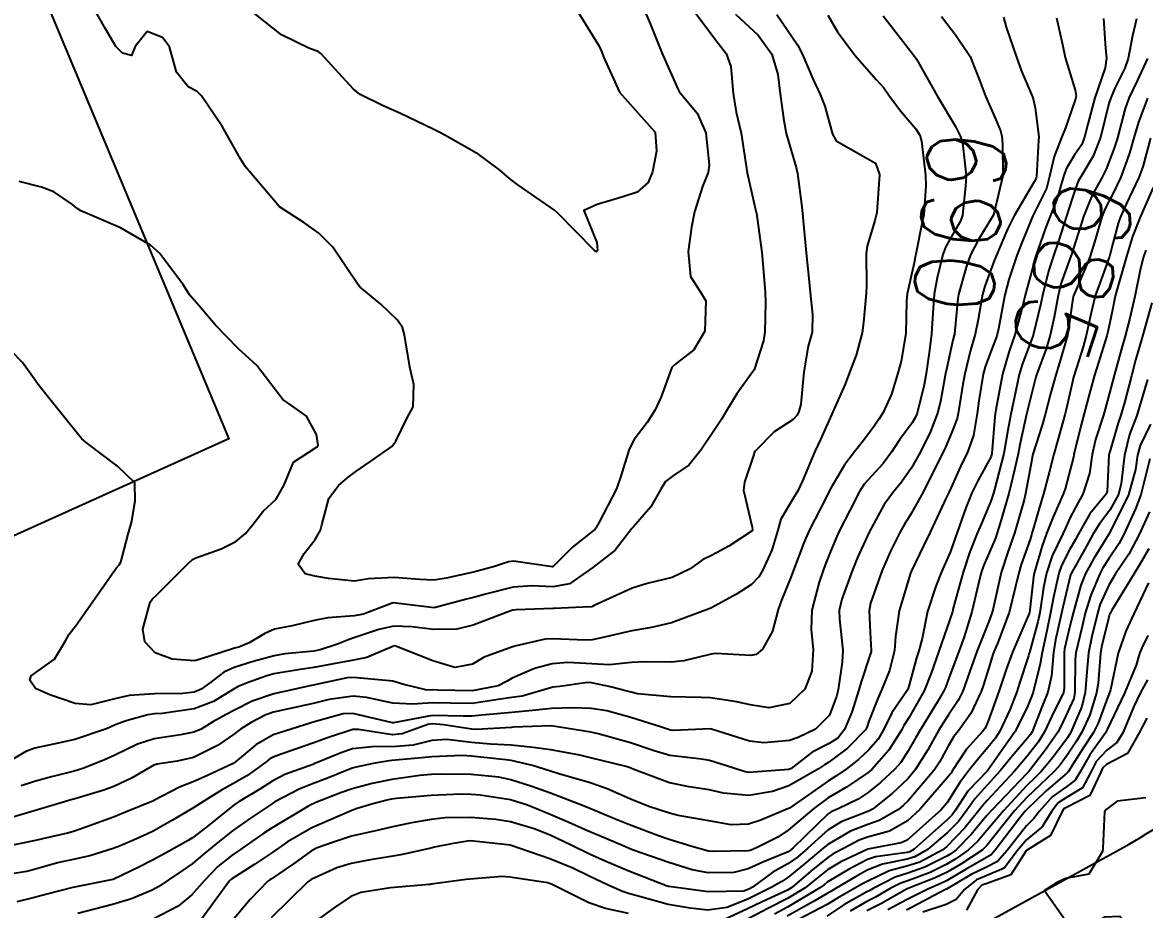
# Model space of a CAD drawing. Header units: metres. Extents: x 298520 to 308411, y 7433745 to 7450750.
# Drawn here: x 300471.4 to 300527.9, y 7446890.3 to 7446935 of the extents above; entities that cross this region are included whole.
import ezdxf
from ezdxf.enums import TextEntityAlignment as Align

# ---------------------------------------------------------------- set-up
doc = ezdxf.new("R2010")
doc.units = ezdxf.units.M
doc.header["$LTSCALE"] = 10
for name, color, linetype in [('Cotas', 45, 'Continuous'), ('Curvas de Nivel 1m', 11, 'Continuous'), ('Curvas de Nivel 5m', 15, 'Continuous'), ('Vias Primárias', 230, 'Continuous')]:
    doc.layers.add(name, color=color, linetype=linetype)
doc.styles.add('Style-STANDARD', font='STANDARD.shx')

msp = doc.modelspace()

# ---------------------------------------------------------------- linework, layer by layer
at = {"layer": 'Curvas de Nivel 1m', "flags": 128}
for points, elevation in [([(300507.326, 7446935.412), (300508.467, 7446934.342), (300509.162, 7446933.393), (300509.469, 7446932.364), (300509.577, 7446931.389), (300509.769, 7446930.037), (300509.888, 7446929.385), (300510.387, 7446927.674), (300510.46, 7446927.379), (300510.675, 7446925.684), (300510.705, 7446925.375), (300510.741, 7446924.991), (300510.898, 7446923.372), (300511.032, 7446922.081), (300511.101, 7446921.368), (300511.207, 7446920.271), (300511.187, 7446919.367), (300510.989, 7446918.662), (300510.777, 7446917.372), (300510.618, 7446915.746), (300510.527, 7446915.376), (300510.435, 7446915.182), (300510.237, 7446914.975), (300509.276, 7446914.341), (300508.337, 7446913.399), (300508.294, 7446913.327), (300508.219, 7446913.112), (300507.784, 7446911.819), (300507.739, 7446911.405), (300508.174, 7446909.545), (300508.196, 7446909.4), (300508.193, 7446909.379), (300508.172, 7446909.354), (300506.994, 7446908.578), (300506.154, 7446908.128), (300505.676, 7446907.901), (300505.055, 7446907.436), (300504.138, 7446907.005), (300502.89, 7446906.708), (300502.133, 7446906.471), (300500.22, 7446905.595), (300500.123, 7446905.536), (300500.094, 7446905.529), (300499.637, 7446905.505), (300498.2, 7446905.441), (300498.122, 7446905.441), (300496.284, 7446905.375), (300496.121, 7446905.355), (300495.833, 7446905.257), (300494.113, 7446904.608), (300493.29, 7446904.399), (300492.111, 7446904.378), (300491.027, 7446904.521), (300490.112, 7446904.554), (300489.36, 7446904.378), (300488.106, 7446903.956), (300487.869, 7446903.879), (300487.28, 7446903.648), (300486.402, 7446903.354), (300486.097, 7446903.294), (300484.625, 7446903.152), (300484.094, 7446903.063), (300483.027, 7446902.763), (300482.084, 7446902.463), (300481.564, 7446902.232), (300480.899, 7446901.722), (300480.421, 7446901.375), (300480.068, 7446901.232), (300479.488, 7446901.16), (300478.067, 7446901.14), (300476.783, 7446901.055), (300476.064, 7446900.892), (300474.851, 7446900.589), (300474.061, 7446900.65), (300472.792, 7446901.096), (300472.069, 7446901.404), (300471.789, 7446901.833), (300471.858, 7446902.051), (300472.079, 7446902.217), (300473.019, 7446902.891), (300473.586, 7446903.815), (300473.773, 7446904.147), (300474.111, 7446904.598), (300474.95, 7446905.798), (300476.14, 7446907.481), (300476.282, 7446907.638), (300476.37, 7446907.778), (300476.745, 7446909.193), (300476.901, 7446909.773), (300477.091, 7446910.864), (300477.069, 7446911.771), (300476.205, 7446912.617), (300474.627, 7446913.804), (300474.408, 7446913.991), (300474.227, 7446914.189), (300472.922, 7446915.823), (300472.251, 7446916.667), (300471.411, 7446917.839), (300470.28, 7446919.01)], 694), ([(300514.778, 7446935.326), (300515.883, 7446933.887), (300516.337, 7446933.302), (300516.388, 7446933.236), (300516.451, 7446933.14), (300517.495, 7446931.289), (300518.418, 7446929.749), (300518.658, 7446929.278), (300518.772, 7446928.912), (300518.949, 7446927.274), (300518.925, 7446926.727), (300518.767, 7446925.276), (300518.668, 7446924.967), (300518.35, 7446924.427), (300517.93, 7446923.693), (300517.78, 7446923.286), (300517.489, 7446922.121), (300517.342, 7446921.29), (300517.267, 7446920.327), (300517.205, 7446919.291), (300517.103, 7446918.47), (300516.942, 7446917.293), (300516.842, 7446916.71), (300516.483, 7446915.298), (300516.417, 7446915.121), (300516.235, 7446914.805), (300515.601, 7446913.938), (300515.187, 7446913.32), (300514.775, 7446912.756), (300514.201, 7446912.127), (300513.821, 7446911.709), (300513.582, 7446911.336), (300513.107, 7446910.418), (300512.558, 7446909.346), (300512.436, 7446909.08), (300512.159, 7446908.399), (300511.855, 7446907.646), (300511.746, 7446907.356), (300511.547, 7446906.769), (300511.169, 7446905.364), (300511.137, 7446904.388), (300511.238, 7446903.363), (300511.176, 7446902.275), (300510.828, 7446901.369), (300510.066, 7446900.653), (300509.017, 7446900.437), (300508.065, 7446900.579), (300507.395, 7446900.739), (300506.068, 7446900.939), (300505.598, 7446900.957), (300504.068, 7446900.992), (300502.396, 7446901.141), (300502.07, 7446901.217), (300501.87, 7446901.272), (300501.043, 7446901.485), (300500.076, 7446901.694), (300499.874, 7446901.704), (300498.477, 7446901.516), (300498.122, 7446901.47), (300498.072, 7446901.457), (300496.577, 7446901.025), (300496.067, 7446900.951), (300495.374, 7446900.858), (300494.064, 7446900.659), (300492.969, 7446900.676), (300492.064, 7446900.688), (300491.071, 7446900.613), (300490.063, 7446900.676), (300488.741, 7446900.958), (300488.067, 7446901.016), (300486.862, 7446900.855), (300486.063, 7446900.659), (300484.749, 7446900.369), (300484.058, 7446900.213), (300483.675, 7446900.075), (300482.939, 7446899.701), (300482.395, 7446899.361), (300482.047, 7446899.097), (300481.232, 7446898.527), (300480.035, 7446897.938), (300479.201, 7446897.742), (300478.19, 7446897.599), (300478.03, 7446897.544), (300476.906, 7446896.885), (300476.013, 7446896.47), (300475.51, 7446896.288), (300474.003, 7446895.837), (300473.981, 7446895.833), (300473.91, 7446895.811), (300472.447, 7446895.377), (300471.997, 7446895.24), (300470.92, 7446894.915)], 691), ([(300509.416, 7446935.391), (300510.46, 7446933.863), (300510.71, 7446933.376), (300511.225, 7446932.152), (300511.603, 7446931.362), (300511.835, 7446930.766), (300512.211, 7446929.353), (300512.408, 7446929.013), (300513.145, 7446928.599), (300514.391, 7446927.895), (300514.589, 7446927.327), (300514.449, 7446925.414), (300514.436, 7446925.329), (300514.426, 7446925.265), (300514.358, 7446925.011), (300513.96, 7446923.713), (300513.916, 7446923.334), (300513.937, 7446921.714), (300513.916, 7446921.334), (300513.774, 7446919.859), (300513.71, 7446919.336), (300513.406, 7446918.209), (300513.074, 7446917.342), (300512.854, 7446916.747), (300512.243, 7446915.35), (300511.62, 7446913.961), (300511.331, 7446913.363), (300510.71, 7446911.884), (300510.48, 7446911.376), (300510.188, 7446910.907), (300509.615, 7446909.949), (300509.467, 7446909.387), (300509.17, 7446908.377), (300508.709, 7446907.394), (300508.504, 7446907.032), (300508.135, 7446906.645), (300507.375, 7446906.163), (300506.123, 7446905.471), (300506.012, 7446905.422), (300504.116, 7446904.719), (300503.096, 7446904.478), (300502.111, 7446904.324), (300500.584, 7446903.969), (300500.106, 7446903.858), (300499.77, 7446903.839), (300498.107, 7446903.915), (300497.741, 7446903.889), (300496.22, 7446903.539), (300496.125, 7446903.517), (300496.102, 7446903.512), (300494.672, 7446902.983), (300494.089, 7446902.629), (300493.2, 7446902.465), (300492.091, 7446902.803), (300490.166, 7446903.555), (300490.102, 7446903.55), (300488.76, 7446902.966), (300488.091, 7446902.841), (300487.079, 7446902.659), (300486.085, 7446902.459), (300485.394, 7446902.359), (300484.08, 7446902.145), (300483.724, 7446902.048), (300482.78, 7446901.703), (300482.276, 7446901.503), (300482.07, 7446901.392), (300481.031, 7446900.753), (300480.059, 7446900.375), (300478.442, 7446900.14), (300478.057, 7446900.127), (300477.732, 7446900.087), (300476.643, 7446899.774), (300476.209, 7446899.621), (300476.051, 7446899.556), (300475.639, 7446899.376), (300474.043, 7446898.838), (300473.212, 7446898.648), (300472.039, 7446898.402), (300471.62, 7446898.252), (300470.923, 7446897.841)], 693), ([(300511.99, 7446935.357), (300512.47, 7446934.52), (300513.348, 7446933.341), (300514.441, 7446932.097), (300514.796, 7446931.685), (300515.063, 7446931.321), (300515.644, 7446930.531), (300516.416, 7446929.622), (300516.62, 7446929.298), (300516.7, 7446929.006), (300516.896, 7446927.295), (300516.922, 7446926.75), (300516.82, 7446925.295), (300516.742, 7446924.911), (300516.41, 7446923.299), (300516.399, 7446923.232), (300516.329, 7446922.87), (300515.985, 7446921.305), (300515.946, 7446920.943), (300515.909, 7446919.306), (300515.677, 7446917.903), (300515.51, 7446917.311), (300515.186, 7446916.25), (300514.764, 7446915.322), (300514.569, 7446914.996), (300514.231, 7446914.517), (300513.719, 7446913.836), (300513.331, 7446913.339), (300512.845, 7446912.705), (300512.196, 7446911.627), (300512.051, 7446911.352), (300511.911, 7446911.075), (300511.049, 7446909.367), (300510.778, 7446908.756), (300510.257, 7446907.378), (300510.14, 7446907.052), (300509.653, 7446905.859), (300509.476, 7446905.386), (300509.196, 7446904.305), (300508.697, 7446903.394), (300508.373, 7446903.123), (300508.098, 7446903.074), (300506.349, 7446903.167), (300506.099, 7446903.139), (300504.727, 7446902.807), (300504.092, 7446902.744), (300502.799, 7446902.757), (300502.092, 7446902.714), (300500.967, 7446902.609), (300500.09, 7446902.657), (300498.888, 7446902.715), (300498.09, 7446902.646), (300497.198, 7446902.417), (300496.079, 7446901.934), (300495.836, 7446901.784), (300495.377, 7446901.55), (300494.07, 7446901.284), (300492.33, 7446901.328), (300492.07, 7446901.334), (300491.807, 7446901.331), (300490.631, 7446901.612), (300490.075, 7446901.775), (300489.897, 7446901.801), (300488.078, 7446901.97), (300487.773, 7446901.947), (300486.436, 7446901.656), (300486.137, 7446901.595), (300486.072, 7446901.576), (300485.967, 7446901.557), (300484.067, 7446901.144), (300482.991, 7446900.774), (300482.059, 7446900.307), (300481.676, 7446900.094), (300480.995, 7446899.721), (300480.409, 7446899.366), (300480.048, 7446899.2), (300479.38, 7446899.074), (300478.044, 7446898.864), (300477.212, 7446898.598), (300476.035, 7446898.036), (300475.507, 7446897.788), (300474.459, 7446897.371), (300474.024, 7446897.235), (300472.881, 7446896.96), (300472.016, 7446896.721), (300471.345, 7446896.504)], 692), ([(300502.797, 7446935.467), (300503.054, 7446934.884), (300503.618, 7446933.458), (300504.435, 7446931.643), (300504.494, 7446931.51), (300504.542, 7446931.448), (300505.408, 7446930.421), (300505.839, 7446929.429), (300506.012, 7446927.802), (300505.947, 7446927.427), (300505.664, 7446926.719), (300505.267, 7446925.436), (300505.118, 7446924.672), (300504.955, 7446923.441), (300505.065, 7446922.183), (300505.554, 7446921.431), (300505.832, 7446920.951), (300505.795, 7446919.427), (300505.233, 7446918.481), (300504.267, 7446917.721), (300504.129, 7446917.588), (300504.069, 7446917.452), (300503.592, 7446916.114), (300503.282, 7446915.46), (300502.881, 7446914.819), (300502.228, 7446913.959), (300501.979, 7446913.474), (300501.563, 7446912.119), (300501.342, 7446911.483), (300500.469, 7446909.789), (300500.299, 7446909.498), (300500.245, 7446909.426), (300500.171, 7446909.367), (300499.127, 7446908.542), (300498.143, 7446907.553), (300498.121, 7446907.542), (300496.147, 7446907.827), (300495.889, 7446907.801), (300495.185, 7446907.554), (300494.14, 7446907.268), (300492.756, 7446906.965), (300492.136, 7446906.875), (300491.432, 7446906.896), (300490.137, 7446907.011), (300488.839, 7446906.93), (300488.135, 7446906.823), (300486.835, 7446906.954), (300486.137, 7446907.074), (300485.656, 7446907.185), (300485.308, 7446907.673), (300485.6, 7446908.219), (300486.162, 7446908.922), (300486.432, 7446909.395), (300486.492, 7446909.657), (300486.852, 7446910.987), (300487.33, 7446911.649), (300487.803, 7446912.04), (300488.204, 7446912.348), (300488.963, 7446912.878), (300490.022, 7446913.613), (300490.226, 7446913.885), (300490.787, 7446915.054), (300491.089, 7446915.602), (300491.126, 7446916.73), (300490.925, 7446917.603), (300490.656, 7446919.237), (300490.554, 7446919.607), (300490.297, 7446919.981), (300489.463, 7446920.781), (300488.421, 7446921.638), (300488.315, 7446921.767), (300487.041, 7446923.653), (300486.35, 7446924.367), (300485.592, 7446924.908), (300484.363, 7446925.69), (300482.651, 7446927.707), (300482.389, 7446928.106), (300481.497, 7446929.719), (300480.429, 7446931.295), (300480.205, 7446931.508), (300479.764, 7446931.74), (300479.18, 7446932.488), (300478.813, 7446933.755), (300478.46, 7446934.232), (300477.701, 7446934.531), (300477.082, 7446933.774), (300476.904, 7446933.328), (300476.458, 7446933.447), (300476.123, 7446933.783), (300475.588, 7446934.672), (300474.951, 7446935.795)], 696), ([(300499.407, 7446935.506), (300500.457, 7446933.791), (300500.601, 7446933.489), (300500.69, 7446933.248), (300501.492, 7446931.479), (300502.422, 7446930.409), (300503.292, 7446929.461), (300503.357, 7446928.502), (300503.158, 7446927.462), (300502.928, 7446926.914), (300502.372, 7446926.426), (300501.658, 7446926.189), (300500.366, 7446925.811), (300499.695, 7446925.5), (300500.339, 7446923.902), (300500.381, 7446923.499), (300500.332, 7446923.423), (300500.211, 7446923.501), (300498.361, 7446925.396), (300498.213, 7446925.522), (300496.375, 7446926.795), (300495.952, 7446927.12), (300495.446, 7446927.554), (300494.394, 7446928.324), (300492.688, 7446929.308), (300492.411, 7446929.449), (300492.134, 7446929.593), (300490.421, 7446930.415), (300489.587, 7446930.785), (300488.43, 7446931.352), (300488.077, 7446931.644), (300486.451, 7446933.43), (300486.311, 7446933.522), (300485.867, 7446933.669), (300484.463, 7446934.357), (300482.765, 7446935.706)], 697), ([(300520.831, 7446935.255), (300520.973, 7446934.755), (300521.486, 7446933.245), (300521.734, 7446932.529), (300522.288, 7446931.232), (300522.33, 7446931.129), (300522.427, 7446930.68), (300522.605, 7446929.228), (300522.597, 7446929.041), (300522.501, 7446927.229), (300522.479, 7446927.132), (300522.38, 7446926.945), (300521.374, 7446925.245), (300521.034, 7446924.568), (300520.478, 7446923.258), (300520.329, 7446922.888), (300519.892, 7446921.69), (300519.771, 7446921.265), (300519.554, 7446920.013), (300519.4, 7446919.269), (300519.157, 7446918.394), (300518.882, 7446917.274), (300518.788, 7446916.744), (300518.552, 7446915.277), (300518.491, 7446915.025), (300518.229, 7446914.339), (300517.918, 7446913.583), (300517.777, 7446913.287), (300517.348, 7446912.437), (300516.782, 7446911.301), (300516.182, 7446910.226), (300515.825, 7446909.665), (300515.623, 7446909.315), (300515.143, 7446908.336), (300514.7, 7446907.324), (300514.127, 7446905.707), (300514.061, 7446905.331), (300514.112, 7446904.225), (300514.174, 7446903.329), (300514.169, 7446903.262), (300514.099, 7446903.071), (300513.668, 7446901.745), (300513.551, 7446901.335), (300513.189, 7446900.211), (300512.821, 7446899.342), (300512.48, 7446898.912), (300512.042, 7446898.633), (300511.201, 7446898.197), (300510.134, 7446897.378), (300510.022, 7446897.331), (300508.225, 7446897.194), (300508.021, 7446897.177), (300507.82, 7446897.203), (300507.205, 7446897.412), (300506.028, 7446897.782), (300505.615, 7446897.848), (300504.032, 7446898.033), (300503.234, 7446898.259), (300502.041, 7446898.669), (300500.416, 7446899.126), (300500.048, 7446899.201), (300498.053, 7446899.52), (300496.134, 7446899.457), (300496.052, 7446899.45), (300494.276, 7446899.34), (300494.05, 7446899.352), (300492.617, 7446899.584), (300492.053, 7446899.63), (300491.832, 7446899.593), (300490.543, 7446899.115), (300490.045, 7446899.08), (300488.339, 7446899.346), (300488.05, 7446899.34), (300486.771, 7446898.927), (300486.043, 7446898.66), (300484.446, 7446898.093), (300484.035, 7446897.945), (300483.87, 7446897.856), (300483.664, 7446897.694), (300482.717, 7446897.008), (300482.016, 7446896.597), (300481.439, 7446896.288), (300480.557, 7446895.732), (300479.999, 7446895.368), (300478.972, 7446894.771), (300477.988, 7446894.218), (300477.683, 7446894.065), (300477, 7446893.77), (300476.293, 7446893.462), (300475.976, 7446893.335), (300474.802, 7446892.966), (300473.968, 7446892.789), (300473.172, 7446892.611), (300471.959, 7446892.259), (300471.613, 7446892.178), (300469.954, 7446891.92)], 689), ([(300523.496, 7446935.22), (300523.798, 7446933.882), (300523.943, 7446933.215), (300524.437, 7446931.57), (300524.491, 7446931.267), (300524.484, 7446931.209), (300524.431, 7446931.044), (300523.95, 7446929.682), (300523.772, 7446929.216), (300523.38, 7446928.238), (300523.154, 7446927.222), (300522.991, 7446926.61), (300522.364, 7446925.335), (300522.313, 7446925.231), (300521.734, 7446923.847), (300521.499, 7446923.243), (300521.104, 7446922.032), (300520.904, 7446921.251), (300520.585, 7446919.545), (300520.513, 7446919.257), (300520.459, 7446919.089), (300520.283, 7446918.624), (300519.907, 7446917.625), (300519.813, 7446917.264), (300519.598, 7446915.918), (300519.511, 7446915.267), (300519.329, 7446914.167), (300518.999, 7446913.272), (300518.739, 7446912.744), (300518.196, 7446911.54), (300518.072, 7446911.282), (300517.967, 7446911.06), (300517.139, 7446909.296), (300516.825, 7446908.639), (300516.179, 7446907.309), (300516.142, 7446907.224), (300515.569, 7446905.316), (300515.399, 7446904.028), (300515.335, 7446903.318), (300515.09, 7446902.318), (300514.688, 7446901.324), (300514.494, 7446900.9), (300514.057, 7446899.761), (300513.947, 7446899.438), (300513.883, 7446899.332), (300512.981, 7446898.398), (300512.028, 7446897.696), (300511.813, 7446897.566), (300511.508, 7446897.358), (300510.014, 7446896.505), (300509.189, 7446896.21), (300508.009, 7446896.016), (300506.727, 7446896.136), (300506.012, 7446896.302), (300505.004, 7446896.45), (300504.015, 7446896.655), (300502.125, 7446897.366), (300502.022, 7446897.41), (300501.978, 7446897.426), (300501.82, 7446897.473), (300500.029, 7446897.921), (300499.489, 7446898.048), (300498.035, 7446898.308), (300497.137, 7446898.428), (300496.038, 7446898.551), (300494.989, 7446898.606), (300494.04, 7446898.685), (300492.789, 7446898.836), (300492.041, 7446898.786), (300491.093, 7446898.549), (300490.036, 7446898.463), (300489.174, 7446898.49), (300488.04, 7446898.364), (300487.494, 7446898.19), (300486.223, 7446897.658), (300486.089, 7446897.603), (300486.032, 7446897.58), (300484.629, 7446897.076), (300484.019, 7446896.761), (300483.369, 7446896.34), (300482.336, 7446895.707), (300482.132, 7446895.578), (300482.001, 7446895.481), (300480.695, 7446894.434), (300479.984, 7446893.881), (300479.9, 7446893.824), (300479.752, 7446893.742), (300478.619, 7446893.108), (300477.968, 7446892.747), (300477.308, 7446892.421), (300475.983, 7446891.78), (300475.962, 7446891.771), (300473.949, 7446891.38), (300472.715, 7446891.052), (300471.943, 7446890.847), (300471.121, 7446890.659)], 688), ([(300525.874, 7446935.189), (300525.965, 7446933.682), (300526.029, 7446933.186), (300525.953, 7446932.692), (300525.44, 7446931.195), (300525.076, 7446929.857), (300524.918, 7446929.202), (300524.774, 7446928.84), (300524.399, 7446928.279), (300523.986, 7446927.616), (300523.859, 7446927.215), (300523.525, 7446926.065), (300523.186, 7446925.222), (300522.956, 7446924.622), (300522.467, 7446923.229), (300522.432, 7446923.129), (300522.328, 7446922.721), (300521.925, 7446921.236), (300521.801, 7446920.73), (300521.397, 7446919.243), (300521.118, 7446918.409), (300520.781, 7446917.252), (300520.45, 7446915.462), (300520.407, 7446915.258), (300520.389, 7446915.11), (300520.251, 7446913.259), (300520.211, 7446913.107), (300519.553, 7446911.913), (300519.237, 7446911.27), (300518.935, 7446910.523), (300518.499, 7446909.277), (300518.414, 7446909.032), (300518.159, 7446908.322), (300517.839, 7446907.593), (300517.704, 7446907.287), (300517.416, 7446906.571), (300517.009, 7446905.297), (300516.731, 7446903.922), (300516.56, 7446903.303), (300516.45, 7446902.952), (300516.077, 7446901.581), (300516.018, 7446901.366), (300515.982, 7446901.311), (300515.202, 7446900.179), (300514.782, 7446899.323), (300514.514, 7446898.857), (300514.038, 7446898.306), (300513.536, 7446897.829), (300512.915, 7446897.341), (300512.379, 7446896.987), (300512.017, 7446896.751), (300510.047, 7446895.379), (300510.003, 7446895.356), (300508.613, 7446894.778), (300507.995, 7446894.572), (300507.12, 7446894.539), (300505.996, 7446894.733), (300504.436, 7446895.008), (300504, 7446895.117), (300502.967, 7446895.46), (300502.007, 7446895.847), (300500.874, 7446896.349), (300500.014, 7446896.647), (300498.426, 7446897.109), (300498.02, 7446897.244), (300497.102, 7446897.529), (300496.026, 7446897.779), (300495.758, 7446897.813), (300494.029, 7446897.997), (300493.576, 7446898.029), (300492.029, 7446897.97), (300491.694, 7446897.929), (300490.025, 7446897.776), (300489.884, 7446897.762), (300489.078, 7446897.629), (300488.218, 7446897.45), (300488.029, 7446897.391), (300486.782, 7446896.891), (300486.017, 7446896.595), (300485.357, 7446896.326), (300484.124, 7446895.688), (300484.002, 7446895.613), (300482.853, 7446894.843), (300481.988, 7446894.23), (300481.331, 7446893.72), (300480.6, 7446893.104), (300479.965, 7446892.567), (300479.48, 7446892.225), (300478.757, 7446891.752), (300478.281, 7446891.425), (300477.948, 7446891.235), (300476.906, 7446890.808), (300475.94, 7446890.513), (300474.195, 7446890.066)], 687), ([(300527.529, 7446935.17), (300527.327, 7446934.314), (300527.108, 7446933.173), (300526.946, 7446932.677), (300526.438, 7446931.668), (300526.232, 7446931.183), (300526.146, 7446930.901), (300525.721, 7446929.19), (300525.355, 7446928.244), (300524.726, 7446927.207), (300524.602, 7446926.987), (300524.374, 7446926.358), (300524.09, 7446925.488), (300524.001, 7446925.214), (300523.598, 7446923.964), (300523.343, 7446923.22), (300523.092, 7446922.455), (300522.795, 7446921.225), (300522.71, 7446920.825), (300522.333, 7446919.23), (300522.325, 7446919.197), (300522.291, 7446919.113), (300521.766, 7446917.742), (300521.618, 7446917.24), (300521.451, 7446916.438), (300521.2, 7446915.246), (300521.05, 7446914.428), (300520.847, 7446913.25), (300520.387, 7446911.449), (300520.328, 7446911.258), (300520.189, 7446910.847), (300519.718, 7446909.725), (300519.527, 7446909.266), (300519.135, 7446908.293), (300518.796, 7446907.273), (300518.304, 7446905.458), (300518.256, 7446905.279), (300518.118, 7446904.837), (300517.581, 7446903.288), (300517.193, 7446902.187), (300516.832, 7446901.299), (300516.059, 7446899.93), (300515.819, 7446899.548), (300515.689, 7446899.314), (300515.054, 7446898.303), (300514.195, 7446897.328), (300514.105, 7446897.246), (300514.021, 7446897.178), (300512.924, 7446896.431), (300512.008, 7446895.889), (300511.276, 7446895.361), (300509.992, 7446894.273), (300509.457, 7446893.917), (300508.422, 7446893.396), (300508.121, 7446893.259), (300507.98, 7446893.22), (300506.216, 7446893.19), (300505.98, 7446893.212), (300505.124, 7446893.439), (300503.986, 7446893.801), (300503.457, 7446893.986), (300501.994, 7446894.543), (300501.327, 7446894.811), (300500.001, 7446895.351), (300499.626, 7446895.504), (300498.009, 7446896.129), (300497.068, 7446896.474), (300496.016, 7446896.812), (300495.41, 7446896.942), (300494.018, 7446897.081), (300492.508, 7446897.095), (300492.018, 7446897.072), (300491.434, 7446897.016), (300490.015, 7446896.814), (300489.029, 7446896.618), (300488.014, 7446896.352), (300487.488, 7446896.168), (300486.194, 7446895.658), (300486.06, 7446895.602), (300486.002, 7446895.575), (300485.791, 7446895.453), (300483.99, 7446894.382), (300483.568, 7446894.113), (300482.975, 7446893.7), (300482.388, 7446893.295), (300481.972, 7446893.005), (300481.258, 7446892.426), (300480.577, 7446891.731), (300479.946, 7446891.002), (300479.252, 7446890.434), (300477.964, 7446889.76)], 686), ([(300528.084, 7446931.163), (300527.63, 7446929.959), (300527.403, 7446929.17), (300527.181, 7446928.392), (300526.743, 7446927.185), (300526.375, 7446926.411), (300525.952, 7446925.609), (300525.79, 7446925.196), (300525.466, 7446924.079), (300525.191, 7446923.201), (300524.954, 7446922.576), (300524.358, 7446921.21), (300524.348, 7446921.175), (300524.31, 7446920.945), (300524.092, 7446919.415), (300524.051, 7446919.212), (300523.654, 7446917.835), (300523.466, 7446917.218), (300523.206, 7446916.268), (300522.936, 7446915.223), (300522.779, 7446914.68), (300522.318, 7446913.229), (300522.295, 7446913.146), (300522.207, 7446912.662), (300521.949, 7446911.234), (300521.877, 7446910.922), (300521.384, 7446909.242), (300521.072, 7446908.334), (300520.712, 7446907.251), (300520.315, 7446905.448), (300520.264, 7446905.258), (300520.119, 7446904.877), (300519.484, 7446903.266), (300519.121, 7446902.236), (300518.778, 7446901.273), (300518.545, 7446900.798), (300518.061, 7446900.075), (300517.56, 7446899.287), (300517.013, 7446898.321), (300516.382, 7446897.305), (300516.018, 7446896.86), (300515.216, 7446896.113), (300514.235, 7446895.328), (300514.089, 7446895.242), (300514.002, 7446895.206), (300512.647, 7446894.693), (300511.992, 7446894.279), (300510.97, 7446893.365), (300510.447, 7446892.901), (300509.971, 7446892.574), (300509.205, 7446892.147), (300508.181, 7446891.398), (300508.04, 7446891.311), (300507.952, 7446891.271), (300507.745, 7446891.197), (300505.95, 7446891.15), (300503.976, 7446891.427), (300503.953, 7446891.433), (300503.894, 7446891.451), (300501.964, 7446892.195), (300500.762, 7446892.697), (300499.976, 7446893.057), (300499.048, 7446893.509), (300497.988, 7446894.006), (300497.191, 7446894.328), (300495.994, 7446894.681), (300495.253, 7446894.809), (300493.996, 7446894.906), (300492.688, 7446894.891), (300491.995, 7446894.804), (300491.016, 7446894.628), (300489.991, 7446894.425), (300489.342, 7446894.274), (300487.986, 7446893.958), (300487.74, 7446893.888), (300487.023, 7446893.65), (300486.256, 7446893.38), (300485.976, 7446893.225), (300485.07, 7446892.569), (300483.955, 7446891.819), (300483.877, 7446891.768), (300483.778, 7446891.692), (300482.881, 7446890.763), (300481.987, 7446889.709)], 684), ([(300528.238, 7446929.162), (300527.846, 7446927.71), (300527.647, 7446927.171), (300527.02, 7446925.831), (300526.72, 7446925.185), (300526.627, 7446924.918), (300526.343, 7446923.839), (300526.205, 7446923.321), (300526.168, 7446923.192), (300525.678, 7446921.837), (300525.458, 7446921.199), (300525.228, 7446920.276), (300525.002, 7446919.203), (300524.849, 7446918.639), (300524.396, 7446917.209), (300524.366, 7446917.104), (300524.257, 7446916.646), (300523.983, 7446915.476), (300523.917, 7446915.213), (300523.56, 7446913.879), (300523.369, 7446913.218), (300523.128, 7446912.297), (300522.846, 7446911.223), (300522.693, 7446910.719), (300522.263, 7446909.229), (300522.243, 7446909.158), (300522.168, 7446908.923), (300521.729, 7446907.657), (300521.597, 7446907.238), (300521.442, 7446906.547), (300521.119, 7446905.245), (300520.525, 7446903.671), (300520.347, 7446903.256), (300520.282, 7446903.075), (300520.091, 7446902.453), (300519.805, 7446901.535), (300519.71, 7446901.264), (300519.186, 7446900.144), (300518.561, 7446899.275), (300518.338, 7446898.988), (300518.041, 7446898.498), (300517.616, 7446897.699), (300517.339, 7446897.29), (300516.007, 7446895.723), (300515.798, 7446895.519), (300515.538, 7446895.315), (300514.573, 7446894.749), (300513.995, 7446894.544), (300513.117, 7446894.213), (300511.985, 7446893.539), (300511.744, 7446893.354), (300510.792, 7446892.547), (300509.96, 7446891.884), (300509.661, 7446891.679), (300509.164, 7446891.388), (300508.361, 7446890.983), (300507.947, 7446890.783), (300506.894, 7446890.367), (300505.941, 7446890.239), (300505.05, 7446890.331), (300503.944, 7446890.518), (300502.489, 7446890.923), (300501.949, 7446891.077), (300501.641, 7446891.166), (300500.915, 7446891.486), (300499.96, 7446891.952), (300499.13, 7446892.344), (300497.972, 7446892.823), (300496.023, 7446893.499), (300495.982, 7446893.507), (300495.688, 7446893.544), (300494.13, 7446893.713), (300493.984, 7446893.724), (300493.838, 7446893.718), (300493.019, 7446893.58), (300492.167, 7446893.402), (300491.979, 7446893.356), (300490.549, 7446893.037), (300489.973, 7446892.936), (300488.846, 7446892.755), (300487.967, 7446892.588), (300487.251, 7446892.36), (300485.955, 7446891.778), (300485.881, 7446891.735), (300485.792, 7446891.662), (300483.935, 7446889.852)], 683), ([(300528.378, 7446926.667), (300527.714, 7446925.17), (300527.333, 7446924.19), (300527.021, 7446923.18), (300526.509, 7446921.381), (300526.459, 7446921.188), (300526.305, 7446920.412), (300526.093, 7446919.393), (300526.044, 7446919.192), (300525.619, 7446917.85), (300525.415, 7446917.198), (300525.168, 7446916.287), (300524.877, 7446915.204), (300524.742, 7446914.698), (300524.384, 7446913.208), (300524.354, 7446913.066), (300524.206, 7446912.497), (300523.932, 7446911.477), (300523.836, 7446911.214), (300523.337, 7446910.063), (300523.006, 7446909.222), (300522.781, 7446908.606), (300522.378, 7446907.228), (300522.339, 7446907.03), (300522.134, 7446905.23), (300522.123, 7446905.193), (300521.284, 7446903.242), (300520.965, 7446902.371), (300520.594, 7446901.252), (300520.058, 7446899.758), (300519.906, 7446899.41), (300519.792, 7446899.263), (300518.965, 7446898.345), (300518.267, 7446897.278), (300518.172, 7446897.128), (300518.019, 7446896.922), (300516.623, 7446895.301), (300515.997, 7446894.729), (300515.087, 7446894.224), (300513.989, 7446893.913), (300513.559, 7446893.762), (300512.774, 7446893.342), (300512.259, 7446893.067), (300511.976, 7446892.89), (300511.128, 7446892.2), (300510.172, 7446891.377), (300509.952, 7446891.245), (300508.683, 7446890.655), (300507.942, 7446890.298), (300506.058, 7446889.428)], 682), ([(300528, 7446923.504), (300527.891, 7446923.167), (300527.739, 7446922.581), (300527.442, 7446921.173), (300527.201, 7446920.076), (300526.963, 7446919.18), (300526.813, 7446918.654), (300526.408, 7446917.188), (300526.257, 7446916.613), (300525.955, 7446915.484), (300525.865, 7446915.194), (300525.46, 7446913.962), (300525.294, 7446913.199), (300525.162, 7446912.242), (300524.828, 7446911.204), (300524.602, 7446910.792), (300524.181, 7446909.997), (300523.936, 7446909.452), (300523.822, 7446909.214), (300523.284, 7446908.091), (300522.994, 7446907.221), (300522.85, 7446906.508), (300522.659, 7446905.225), (300522.57, 7446904.774), (300522.146, 7446903.23), (300522.133, 7446903.199), (300522.1, 7446903.06), (300521.642, 7446901.674), (300521.496, 7446901.239), (300521.156, 7446900.336), (300520.648, 7446899.251), (300520.409, 7446898.893), (300520.041, 7446898.438), (300519.502, 7446897.794), (300519.078, 7446897.269), (300518.625, 7446896.666), (300518.007, 7446895.677), (300517.699, 7446895.285), (300515.988, 7446893.77), (300515.679, 7446893.621), (300514.08, 7446893.329), (300513.996, 7446893.316), (300512.644, 7446892.672), (300511.967, 7446892.258), (300511.46, 7446891.858), (300510.834, 7446891.367), (300509.947, 7446890.827), (300508.992, 7446890.34), (300507.937, 7446889.782)], 681), ([(300528.091, 7446916.992), (300527.541, 7446915.171), (300527.187, 7446914.217), (300526.921, 7446913.179), (300526.767, 7446911.75), (300526.619, 7446911.184), (300526.185, 7446910.406), (300525.667, 7446909.706), (300525.349, 7446909.198), (300524.926, 7446908.438), (300524.246, 7446907.209), (300524.216, 7446907.136), (300524.139, 7446906.851), (300523.823, 7446905.516), (300523.757, 7446905.214), (300523.458, 7446903.868), (300523.354, 7446903.217), (300523.253, 7446902.051), (300523.061, 7446901.22), (300522.774, 7446900.515), (300522.283, 7446899.228), (300522.197, 7446899.083), (300522.048, 7446898.897), (300521.274, 7446898.002), (300520.671, 7446897.25), (300520.016, 7446896.535), (300519.405, 7446895.87), (300518.981, 7446895.27), (300518.561, 7446894.711), (300517.991, 7446894.124), (300517.005, 7446893.295), (300516.366, 7446892.916), (300515.975, 7446892.798), (300514.744, 7446892.549), (300513.967, 7446892.247), (300513.377, 7446891.921), (300512.405, 7446891.345), (300512.128, 7446891.172), (300511.95, 7446891.068), (300511.262, 7446890.677), (300509.938, 7446889.926)], 679), ([(300528.237, 7446914.741), (300527.723, 7446913.665), (300527.583, 7446913.169), (300527.485, 7446912.45), (300527.123, 7446911.176), (300526.173, 7446909.239), (300526.154, 7446909.21), (300526.142, 7446909.19), (300525.388, 7446907.964), (300524.968, 7446907.202), (300524.73, 7446906.611), (300524.344, 7446905.208), (300524.299, 7446905.029), (300524.113, 7446904.262), (300523.912, 7446903.405), (300523.887, 7446903.212), (300523.888, 7446901.4), (300523.85, 7446901.212), (300523.268, 7446900.011), (300522.895, 7446899.222), (300522.571, 7446898.699), (300522.035, 7446898.019), (300521.679, 7446897.584), (300521.384, 7446897.24), (300520.008, 7446895.769), (300519.768, 7446895.5), (300519.589, 7446895.264), (300518.879, 7446894.386), (300517.984, 7446893.435), (300517.78, 7446893.283), (300516.615, 7446892.659), (300515.97, 7446892.446), (300515.077, 7446892.208), (300513.958, 7446891.686), (300513.733, 7446891.556), (300513.338, 7446891.336), (300512.463, 7446890.83), (300511.945, 7446890.522), (300510.117, 7446889.559)], 678), ([(300528.211, 7446912.99), (300527.747, 7446911.167), (300527.479, 7446910.463), (300526.902, 7446909.179), (300526.645, 7446908.703), (300526.155, 7446907.978), (300525.844, 7446907.496), (300525.679, 7446907.195), (300525.225, 7446906.106), (300524.953, 7446905.202), (300524.79, 7446904.526), (300524.484, 7446903.206), (300524.45, 7446902.854), (300524.43, 7446901.206), (300524.368, 7446900.909), (300524.063, 7446900.212), (300523.739, 7446899.53), (300523.563, 7446899.215), (300522.943, 7446898.317), (300522.116, 7446897.229), (300522.069, 7446897.183), (300522.022, 7446897.133), (300520.224, 7446895.257), (300520, 7446895.002), (300519.207, 7446894.052), (300518.446, 7446893.275), (300518.181, 7446893.077), (300517.978, 7446892.956), (300516.868, 7446892.398), (300515.965, 7446892.083), (300515.38, 7446891.898), (300514.267, 7446891.327), (300514.07, 7446891.21), (300513.951, 7446891.15), (300512.791, 7446890.494), (300511.939, 7446889.938)], 677), ([(300528.185, 7446910.321), (300527.666, 7446909.168), (300527.145, 7446908.188), (300526.48, 7446907.185), (300526.137, 7446906.61), (300525.693, 7446905.629), (300525.561, 7446905.196), (300525.281, 7446904.022), (300525.115, 7446903.2), (300525.032, 7446902.257), (300524.952, 7446901.201), (300524.771, 7446900.498), (300524.228, 7446899.208), (300524.165, 7446899.095), (300524.049, 7446898.928), (300523.318, 7446897.933), (300522.73, 7446897.223), (300522.377, 7446896.869), (300522.016, 7446896.524), (300520.826, 7446895.248), (300519.993, 7446894.254), (300519.541, 7446893.711), (300519.074, 7446893.269), (300518.435, 7446892.816), (300517.972, 7446892.545), (300517.13, 7446892.128), (300515.959, 7446891.702), (300515.669, 7446891.601), (300515.115, 7446891.318), (300514.38, 7446890.895), (300513.946, 7446890.671), (300513.1, 7446890.18)], 676), ([(300528.139, 7446906.743), (300527.394, 7446905.171), (300526.994, 7446904.292), (300526.607, 7446903.182), (300526.22, 7446901.334), (300526.172, 7446901.189), (300526.07, 7446900.945), (300525.594, 7446899.658), (300525.364, 7446899.197), (300524.844, 7446898.399), (300524.092, 7446897.209), (300524.064, 7446897.168), (300524.022, 7446897.133), (300522.989, 7446896.245), (300522.004, 7446895.312), (300521.928, 7446895.231), (300521.654, 7446894.89), (300520.413, 7446893.254), (300520.209, 7446893.027), (300519.977, 7446892.886), (300518.946, 7446892.293), (300517.959, 7446891.714), (300517.669, 7446891.573), (300517.015, 7446891.294), (300515.947, 7446890.76), (300515.008, 7446890.254)], 674), ([(300528.107, 7446904.082), (300527.796, 7446903.466), (300527.691, 7446903.166), (300527.509, 7446902.59), (300526.923, 7446901.177), (300526.054, 7446899.335), (300526.011, 7446899.233), (300525.989, 7446899.191), (300525.177, 7446898.058), (300524.699, 7446897.203), (300524.44, 7446896.785), (300524.016, 7446896.474), (300523.286, 7446895.941), (300522.647, 7446895.224), (300522.364, 7446894.862), (300521.995, 7446894.481), (300521.009, 7446893.245), (300520.538, 7446892.688), (300519.97, 7446892.394), (300519.206, 7446892.026), (300517.953, 7446891.296), (300517.919, 7446891.281), (300515.942, 7446890.238)], 673), ([(300528.08, 7446901.853), (300527.71, 7446901.165), (300527.393, 7446900.497), (300526.841, 7446899.178), (300526.54, 7446898.688), (300526.04, 7446898.296), (300525.499, 7446897.727), (300525.24, 7446897.198), (300524.814, 7446896.403), (300524.01, 7446895.911), (300523.583, 7446895.639), (300523.263, 7446895.217), (300522.785, 7446894.432), (300521.988, 7446893.775), (300521.538, 7446893.237), (300520.867, 7446892.349), (300519.963, 7446891.962), (300519.47, 7446891.756), (300518.874, 7446891.271), (300518.453, 7446890.77), (300517.945, 7446890.513), (300516.777, 7446890.133)], 672), ([(300528.06, 7446899.906), (300527.667, 7446899.166), (300527.084, 7446898.128), (300526.029, 7446897.571), (300525.824, 7446897.394), (300525.733, 7446897.193), (300525.189, 7446896.02), (300524.005, 7446895.409), (300523.878, 7446895.338), (300523.795, 7446895.212), (300523.206, 7446894.003), (300521.983, 7446893.247), (300521.968, 7446893.23), (300521.198, 7446892.008), (300519.957, 7446891.565), (300519.734, 7446891.485), (300519.518, 7446891.264), (300518.974, 7446890.239)], 671), ([(300501.939, 7446890.066), (300500.776, 7446890.322), (300499.944, 7446890.604), (300498.094, 7446891.519), (300497.954, 7446891.58), (300497.872, 7446891.603), (300495.958, 7446891.903), (300495.576, 7446891.928), (300493.956, 7446891.802), (300493.754, 7446891.774), (300492.381, 7446891.586), (300492.002, 7446891.54), (300491.952, 7446891.533), (300491.892, 7446891.531), (300489.95, 7446891.365), (300488.454, 7446891.129), (300487.946, 7446890.922), (300487.188, 7446890.4), (300486.162, 7446889.658)], 682)]:
    msp.add_lwpolyline(points, dxfattribs=dict(at, elevation=elevation))
at = {"layer": 'Curvas de Nivel 5m', "flags": 128}
for points, elevation in [([(300517.71, 7446935.288), (300518.468, 7446934.304), (300519.145, 7446933.273), (300519.623, 7446932.086), (300519.918, 7446931.265), (300520.422, 7446930.134), (300520.679, 7446929.52), (300520.741, 7446929.255), (300520.785, 7446928.876), (300520.795, 7446927.254), (300520.364, 7446925.411), (300520.325, 7446925.298), (300520.309, 7446925.261), (300519.573, 7446924.039), (300519.176, 7446923.272), (300518.945, 7446922.655), (300518.56, 7446921.278), (300518.524, 7446921.064), (300518.359, 7446919.279), (300518.352, 7446919.22), (300518.288, 7446918.971), (300517.97, 7446917.581), (300517.913, 7446917.283), (300517.66, 7446915.875), (300517.506, 7446915.287), (300517.149, 7446914.37), (300516.634, 7446913.304), (300516.205, 7446912.541), (300515.697, 7446911.816), (300515.288, 7446911.319), (300514.829, 7446910.681), (300514.175, 7446909.51), (300514.113, 7446909.391), (300514.083, 7446909.331), (300513.475, 7446908.015), (300513.201, 7446907.339), (300512.688, 7446905.904), (300512.549, 7446905.346), (300512.564, 7446904.9), (300512.739, 7446903.344), (300512.701, 7446902.736), (300512.498, 7446901.346), (300512.419, 7446900.997), (300512.06, 7446900.068), (300511.368, 7446899.36), (300510.485, 7446898.935), (300510.044, 7446898.783), (300508.765, 7446898.67), (300508.043, 7446898.757), (300506.126, 7446899.355), (300506.052, 7446899.37), (300504.213, 7446899.286), (300504.051, 7446899.309), (300503.597, 7446899.455), (300502.058, 7446899.953), (300500.856, 7446900.283), (300500.062, 7446900.406), (300499.143, 7446900.428), (300498.062, 7446900.394), (300497.275, 7446900.314), (300496.06, 7446900.2), (300494.56, 7446900.064), (300494.057, 7446900.007), (300493.616, 7446900.015), (300492.057, 7446900.044), (300490.109, 7446899.675), (300490.053, 7446899.67), (300489.988, 7446899.686), (300488.058, 7446900.153), (300487.57, 7446900.133), (300486.053, 7446899.704), (300485.899, 7446899.662), (300484.047, 7446899.067), (300483.166, 7446898.574), (300482.145, 7446897.709), (300482.083, 7446897.659), (300482.032, 7446897.632), (300480.726, 7446897.019), (300480.017, 7446896.705), (300479.323, 7446896.437), (300478.03, 7446895.76), (300478.014, 7446895.749), (300476.605, 7446895.166), (300475.994, 7446894.92), (300474.601, 7446894.413), (300473.987, 7446894.207), (300473.68, 7446894.119), (300472.419, 7446893.826), (300472.061, 7446893.75), (300471.981, 7446893.729), (300470.415, 7446893.407)], 690), ([(300505.338, 7446935.437), (300506.461, 7446933.946), (300506.87, 7446933.416), (300507.093, 7446932.767), (300507.22, 7446931.412), (300507.369, 7446930.465), (300507.609, 7446929.408), (300507.841, 7446927.956), (300507.918, 7446927.405), (300508.364, 7446925.473), (300508.381, 7446925.4), (300508.387, 7446925.375), (300508.653, 7446923.397), (300508.697, 7446923.028), (300508.833, 7446921.395), (300508.846, 7446920.856), (300508.808, 7446919.395), (300508.745, 7446918.936), (300508.264, 7446917.475), (300508.242, 7446917.421), (300508.229, 7446917.4), (300507.393, 7446916.267), (300506.88, 7446915.414), (300506.644, 7446915.011), (300506.233, 7446914.398), (300505.592, 7446913.429), (300504.984, 7446912.666), (300504.203, 7446912.144), (300503.811, 7446911.841), (300503.577, 7446911.456), (300503.07, 7446910.575), (300502.174, 7446909.544), (300502.116, 7446909.471), (300501.263, 7446908.377), (300500.143, 7446907.517), (300498.964, 7446906.683), (300498.133, 7446906.534), (300497.086, 7446906.578), (300496.133, 7446906.51), (300494.737, 7446906.169), (300494.127, 7446906.004), (300493.78, 7446905.92), (300492.585, 7446905.585), (300492.225, 7446905.486), (300492.122, 7446905.482), (300492.02, 7446905.49), (300491.067, 7446905.606), (300490.221, 7446905.716), (300490.124, 7446905.722), (300490.033, 7446905.711), (300489.82, 7446905.623), (300488.594, 7446905.159), (300488.117, 7446905.064), (300486.791, 7446904.978), (300486.115, 7446904.836), (300484.998, 7446904.563), (300484.11, 7446904.401), (300483.62, 7446904.182), (300482.834, 7446903.703), (300482.307, 7446903.5), (300482.099, 7446903.448), (300480.798, 7446903.018), (300480.089, 7446902.798), (300478.947, 7446902.89), (300478.095, 7446903.21), (300477.572, 7446903.765), (300477.484, 7446904.392), (300477.844, 7446905.763), (300477.96, 7446905.926), (300478.126, 7446906.084), (300479.783, 7446907.735), (300479.971, 7446907.907), (300480.147, 7446907.999), (300481.424, 7446908.447), (300482.16, 7446908.818), (300482.656, 7446909.215), (300483.037, 7446909.701), (300483.532, 7446910.344), (300484.186, 7446910.962), (300484.589, 7446911.684), (300485.074, 7446912.813), (300486.222, 7446913.569), (300486.282, 7446913.6), (300486.314, 7446913.659), (300486.228, 7446914.213), (300485.715, 7446915.145), (300484.964, 7446915.679), (300484.535, 7446915.975), (300484.249, 7446916.343), (300483.222, 7446917.7), (300482.276, 7446918.55), (300481.132, 7446919.722), (300480.303, 7446920.71), (300479.834, 7446921.263), (300479.528, 7446921.742), (300478.337, 7446923.337), (300477.857, 7446923.765), (300476.351, 7446924.629), (300474.899, 7446925.253), (300474.36, 7446925.495), (300474.173, 7446925.615), (300473.933, 7446925.806), (300473, 7446926.452), (300472.372, 7446926.692), (300471.247, 7446926.968)], 695), ([(300528.094, 7446933.164), (300527.572, 7446932.038), (300527.149, 7446931.173), (300526.954, 7446930.648), (300526.573, 7446929.178), (300526.535, 7446929.055), (300526.405, 7446928.658), (300525.999, 7446927.584), (300525.801, 7446927.196), (300525.298, 7446926.276), (300524.869, 7446925.205), (300524.742, 7446924.822), (300524.338, 7446923.564), (300524.253, 7446923.292), (300524.225, 7446923.211), (300523.726, 7446921.809), (300523.581, 7446921.217), (300523.389, 7446920.132), (300523.19, 7446919.221), (300522.978, 7446918.528), (300522.497, 7446917.228), (300522.438, 7446917.051), (300522.254, 7446916.314), (300521.993, 7446915.234), (300521.677, 7446913.782), (300521.567, 7446913.24), (300521.387, 7446912.425), (300521.102, 7446911.246), (300520.67, 7446909.744), (300520.519, 7446909.255), (300520.429, 7446908.996), (300520.16, 7446908.371), (300519.821, 7446907.59), (300519.705, 7446907.264), (300519.566, 7446906.695), (300519.236, 7446905.269), (300518.848, 7446904.011), (300518.576, 7446903.275), (300518.448, 7446902.926), (300518.083, 7446901.934), (300517.905, 7446901.453), (300517.827, 7446901.284), (300517.512, 7446900.733), (300516.635, 7446899.301), (300516.419, 7446898.933), (300516.037, 7446898.265), (300515.661, 7446897.681), (300515.349, 7446897.317), (300514.656, 7446896.684), (300514.011, 7446896.167), (300513.508, 7446895.834), (300512.498, 7446895.345), (300512.153, 7446895.197), (300512, 7446895.095), (300510.235, 7446893.376), (300510.103, 7446893.256), (300509.98, 7446893.182), (300508.706, 7446892.659), (300507.967, 7446892.315), (300507.245, 7446892.129), (300505.963, 7446892.12), (300505.144, 7446892.26), (300503.971, 7446892.628), (300502.182, 7446893.266), (300501.981, 7446893.346), (300501.67, 7446893.475), (300500.481, 7446893.985), (300499.99, 7446894.19), (300498.81, 7446894.697), (300497.998, 7446895.053), (300496.86, 7446895.531), (300496.005, 7446895.788), (300494.472, 7446896.027), (300494.008, 7446896.068), (300493.508, 7446896.075), (300492.007, 7446896.012), (300490.259, 7446895.87), (300490.005, 7446895.834), (300489.827, 7446895.8), (300489.177, 7446895.628), (300488.28, 7446895.357), (300487.999, 7446895.251), (300486.871, 7446894.775), (300485.99, 7446894.383), (300484.759, 7446893.678), (300484.302, 7446893.361), (300483.974, 7446893.125), (300483.118, 7446892.546), (300481.954, 7446891.813), (300481.895, 7446891.77), (300481.842, 7446891.712), (300481.576, 7446891.343), (300480.396, 7446889.733)], 685), ([(300528.31, 7446920.846), (300527.829, 7446919.167), (300527.486, 7446917.961), (300527.275, 7446917.175), (300526.951, 7446915.88), (300526.745, 7446915.182), (300526.616, 7446914.805), (300526.217, 7446913.465), (300526.151, 7446913.254), (300526.142, 7446913.191), (300526.053, 7446911.333), (300525.984, 7446911.192), (300525.176, 7446910.208), (300524.604, 7446909.206), (300524.454, 7446908.921), (300524.161, 7446908.403), (300523.75, 7446907.613), (300523.612, 7446907.215), (300523.343, 7446906.006), (300523.202, 7446905.219), (300523.011, 7446904.324), (300522.776, 7446903.223), (300522.673, 7446902.645), (300522.327, 7446901.227), (300522.259, 7446901.04), (300522.066, 7446900.531), (300521.418, 7446899.24), (300520.856, 7446898.433), (300520.03, 7446897.26), (300519.043, 7446896.24), (300518.411, 7446895.276), (300518.241, 7446895.037), (300517.998, 7446894.789), (300516.325, 7446893.305), (300516.116, 7446893.173), (300515.98, 7446893.136), (300514.384, 7446892.918), (300513.975, 7446892.787), (300513.016, 7446892.29), (300511.957, 7446891.641), (300511.792, 7446891.516), (300511.576, 7446891.356), (300509.943, 7446890.387), (300509.293, 7446890.033)], 680), ([(300528.162, 7446908.445), (300527.678, 7446907.639), (300527.396, 7446907.171), (300526.293, 7446905.356), (300526.207, 7446905.189), (300526.18, 7446905.132), (300526.119, 7446904.934), (300525.775, 7446903.516), (300525.718, 7446903.194), (300525.596, 7446901.679), (300525.523, 7446901.196), (300525.182, 7446900.078), (300524.779, 7446899.203), (300524.506, 7446898.745), (300524.035, 7446898.04), (300523.689, 7446897.552), (300523.392, 7446897.216), (300522.683, 7446896.557), (300522.01, 7446895.912), (300521.395, 7446895.239), (300519.985, 7446893.5), (300519.875, 7446893.37), (300519.753, 7446893.262), (300518.688, 7446892.558), (300517.966, 7446892.129), (300517.394, 7446891.856), (300515.976, 7446891.31), (300515.953, 7446891.299), (300514.692, 7446890.576), (300513.942, 7446890.199)], 675), ([(300528.01, 7446895.894), (300526.555, 7446895.728), (300526.004, 7446895.305), (300525.955, 7446895.239), (300525.928, 7446895.191), (300525.833, 7446893.343), (300525.823, 7446893.192), (300525.123, 7446892.041), (300523.962, 7446891.823), (300523.541, 7446891.632), (300522.891, 7446891.221), (300523.938, 7446889.742), (300525.479, 7446889.653), (300525.94, 7446889.89), (300526.691, 7446889.929), (300527.265, 7446889.17), (300527.922, 7446888.412), (300528.781, 7446887.151)], 670)]:
    msp.add_lwpolyline(points, dxfattribs=dict(at, elevation=elevation))
at = {"layer": 'Vias Primárias'}
for points, elevation in [([(300471.303, 7446939.166), (300481.813, 7446913.997), (300435.604, 7446893.138, -0.129072), (300428.919, 7446892.009, -0.005056), (300426.036, 7446892.297, -1.772153)], 696.039), ([(300390.104, 7446849.696), (300399.395, 7446837.794, 0.282905), (300409.216, 7446834.135, 0.095259), (300416.672, 7446837.155), (300461.555, 7446859.638), (300510.229, 7446884.247), (300526.862, 7446893.393, 0.113218), (300534.8, 7446900.472, 0.089044)], 673.731)]:
    msp.add_lwpolyline(points, format="xyb", dxfattribs=dict(at, elevation=elevation))

# ---------------------------------------------------------------- texts
at = {"layer": 'Cotas', "style": 'Style-STANDARD'}
for s, rotation, p in [('690', 264.3986, (300518.675, 7446924.973, 690)), ('685', 252.161, (300524.358, 7446922.465, 685))]:
    msp.add_text(s, height=4, rotation=rotation, dxfattribs=at).set_placement(p, align=Align.MIDDLE_CENTER)

doc.saveas('drawing.dxf')
